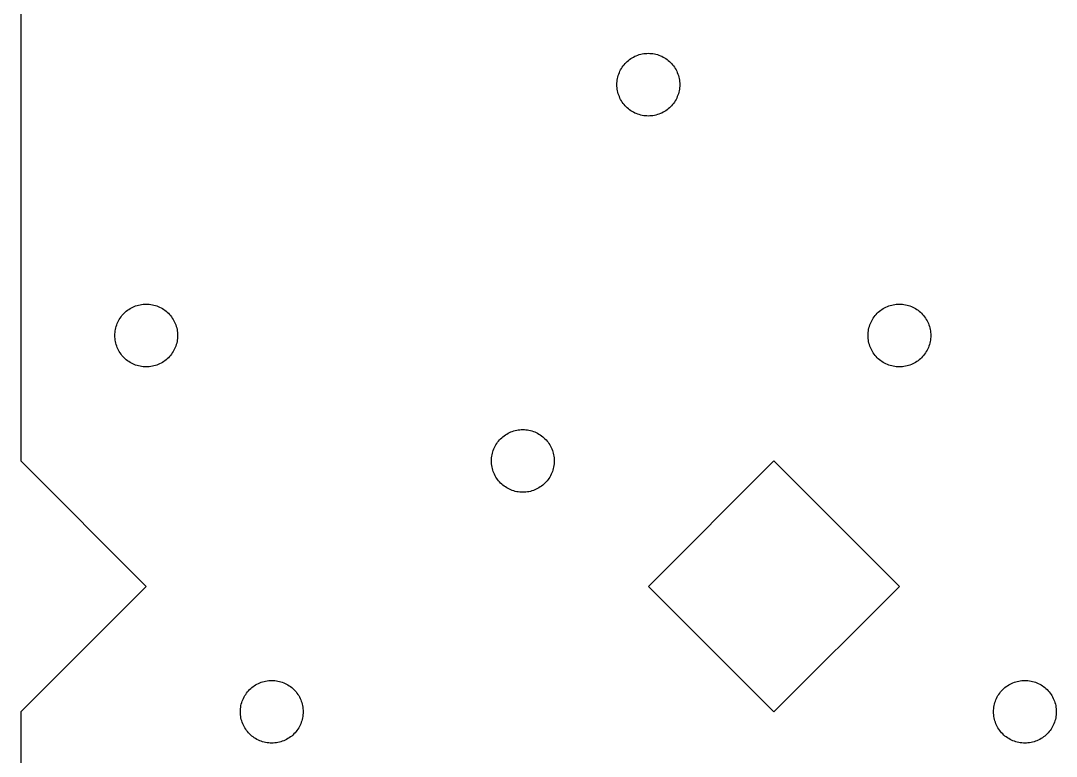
# Model space of a CAD drawing. Header units: metres. Extents: x -12 to 60, y -12 to 84.
# Drawn here: x -12 to 21, y 6.58 to 30.04 of the extents above; entities that cross this region are included whole.
import ezdxf

# ---------------------------------------------------------------- set-up
doc = ezdxf.new("R2010")
doc.units = ezdxf.units.M

msp = doc.modelspace()

# ---------------------------------------------------------------- linework, layer by layer
for p, q in [((-12, 32), (-12, 16)), ((7.29289, 28.7071), (7.32843, 28.741)), ((7.32843, 28.741), (7.3656, 28.773)), ((7.3656, 28.773), (7.4043, 28.8032)), ((7.4043, 28.8032), (7.44443, 28.8315)), ((7.44443, 28.8315), (7.48589, 28.8577)), ((7.48589, 28.8577), (7.52859, 28.8819)), ((7.52859, 28.8819), (7.57243, 28.904)), ((7.57243, 28.904), (7.61731, 28.9239)), ((7.61731, 28.9239), (7.6631, 28.9415)), ((7.6631, 28.9415), (7.7097, 28.9569)), ((7.7097, 28.9569), (7.75702, 28.97)), ((7.75702, 28.97), (7.8049, 28.9808)), ((7.8049, 28.9808), (7.85326, 28.9892)), ((7.85326, 28.9892), (7.90198, 28.9952)), ((7.90198, 28.9952), (7.95093, 28.9988)), ((7.95093, 28.9988), (8, 29)), ((8, 29), (8.04906, 28.9988)), ((8.04906, 28.9988), (8.09801, 28.9952)), ((8.09801, 28.9952), (8.14673, 28.9892)), ((8.14673, 28.9892), (8.19508, 28.9808)), ((8.19508, 28.9808), (8.24297, 28.97)), ((8.24297, 28.97), (8.29028, 28.9569)), ((8.29028, 28.9569), (8.33688, 28.9415)), ((8.33688, 28.9415), (8.38268, 28.9239)), ((8.38268, 28.9239), (8.42755, 28.904)), ((8.42755, 28.904), (8.47139, 28.8819)), ((8.47139, 28.8819), (8.5141, 28.8577)), ((8.5141, 28.8577), (8.55556, 28.8315)), ((8.55556, 28.8315), (8.59569, 28.8032)), ((8.59569, 28.8032), (8.63438, 28.773)), ((8.63438, 28.773), (8.67155, 28.741)), ((8.67155, 28.741), (8.70709, 28.7071)), ((7.05844, 28.3369), (7.07611, 28.3827)), ((7.07611, 28.3827), (7.09601, 28.4276)), ((7.09601, 28.4276), (7.11807, 28.4714)), ((7.11807, 28.4714), (7.14226, 28.5141)), ((7.14226, 28.5141), (7.16852, 28.5556)), ((7.16852, 28.5556), (7.19678, 28.5957)), ((7.19678, 28.5957), (7.22697, 28.6344)), ((7.22697, 28.6344), (7.25905, 28.6716)), ((7.25905, 28.6716), (7.29289, 28.7071)), ((8.70709, 28.7071), (8.74094, 28.6716)), ((8.74094, 28.6716), (8.77301, 28.6344)), ((8.77301, 28.6344), (8.80321, 28.5957)), ((8.80321, 28.5957), (8.83147, 28.5556)), ((8.83147, 28.5556), (8.85773, 28.5141)), ((8.85773, 28.5141), (8.88191, 28.4714)), ((8.88191, 28.4714), (8.90398, 28.4276)), ((8.90398, 28.4276), (8.92387, 28.3827)), ((8.92387, 28.3827), (8.94154, 28.3369)), ((7.00119, 28.0491), (7.00481, 28.098)), ((7.00481, 28.098), (7.01082, 28.1467)), ((7.01082, 28.1467), (7.01921, 28.1951)), ((7.01921, 28.1951), (7.02997, 28.243)), ((7.02997, 28.243), (7.04305, 28.2903)), ((7.04305, 28.2903), (7.05844, 28.3369)), ((8.94154, 28.3369), (8.95694, 28.2903)), ((8.95694, 28.2903), (8.97002, 28.243)), ((8.97002, 28.243), (8.98077, 28.1951)), ((8.98077, 28.1951), (8.98917, 28.1467)), ((8.98917, 28.1467), (8.99518, 28.098)), ((8.99518, 28.098), (8.99879, 28.0491)), ((7, 28), (7.00119, 28.0491)), ((7.00119, 27.9509), (7, 28)), ((7.00481, 27.902), (7.00119, 27.9509)), ((7.01082, 27.8533), (7.00481, 27.902)), ((7.01921, 27.8049), (7.01082, 27.8533)), ((7.02997, 27.757), (7.01921, 27.8049)), ((7.04305, 27.7097), (7.02997, 27.757)), ((8.97002, 27.757), (8.95694, 27.7097)), ((8.98077, 27.8049), (8.97002, 27.757)), ((8.98917, 27.8533), (8.98077, 27.8049)), ((8.99518, 27.902), (8.98917, 27.8533)), ((8.99879, 27.9509), (8.99518, 27.902)), ((8.99879, 28.0491), (9, 28)), ((9, 28), (8.99879, 27.9509)), ((7.05844, 27.6631), (7.04305, 27.7097)), ((7.07611, 27.6173), (7.05844, 27.6631)), ((7.09601, 27.5724), (7.07611, 27.6173)), ((7.11807, 27.5286), (7.09601, 27.5724)), ((7.14226, 27.4859), (7.11807, 27.5286)), ((7.16852, 27.4444), (7.14226, 27.4859)), ((7.19678, 27.4043), (7.16852, 27.4444)), ((7.22697, 27.3656), (7.19678, 27.4043)), ((8.80321, 27.4043), (8.77301, 27.3656)), ((8.83147, 27.4444), (8.80321, 27.4043)), ((8.85773, 27.4859), (8.83147, 27.4444)), ((8.88191, 27.5286), (8.85773, 27.4859)), ((8.90398, 27.5724), (8.88191, 27.5286)), ((8.92387, 27.6173), (8.90398, 27.5724)), ((8.94154, 27.6631), (8.92387, 27.6173)), ((8.95694, 27.7097), (8.94154, 27.6631)), ((7.25905, 27.3284), (7.22697, 27.3656)), ((7.29289, 27.2929), (7.25905, 27.3284)), ((7.32843, 27.259), (7.29289, 27.2929)), ((7.3656, 27.227), (7.32843, 27.259)), ((7.4043, 27.1968), (7.3656, 27.227)), ((7.44443, 27.1685), (7.4043, 27.1968)), ((7.48589, 27.1423), (7.44443, 27.1685)), ((7.52859, 27.1181), (7.48589, 27.1423)), ((7.57243, 27.096), (7.52859, 27.1181)), ((7.61731, 27.0761), (7.57243, 27.096)), ((7.6631, 27.0585), (7.61731, 27.0761)), ((8.38268, 27.0761), (8.33688, 27.0585)), ((8.42755, 27.096), (8.38268, 27.0761)), ((8.47139, 27.1181), (8.42755, 27.096)), ((8.5141, 27.1423), (8.47139, 27.1181)), ((8.55556, 27.1685), (8.5141, 27.1423)), ((8.59569, 27.1968), (8.55556, 27.1685)), ((8.63438, 27.227), (8.59569, 27.1968)), ((8.67155, 27.259), (8.63438, 27.227)), ((8.70709, 27.2929), (8.67155, 27.259)), ((8.74094, 27.3284), (8.70709, 27.2929)), ((8.77301, 27.3656), (8.74094, 27.3284)), ((7.7097, 27.0431), (7.6631, 27.0585)), ((7.75702, 27.03), (7.7097, 27.0431)), ((7.8049, 27.0192), (7.75702, 27.03)), ((7.85326, 27.0108), (7.8049, 27.0192)), ((7.90198, 27.0048), (7.85326, 27.0108)), ((7.95093, 27.0012), (7.90198, 27.0048)), ((8, 27), (7.95093, 27.0012)), ((8.04906, 27.0012), (8, 27)), ((8.09801, 27.0048), (8.04906, 27.0012)), ((8.14673, 27.0108), (8.09801, 27.0048)), ((8.19508, 27.0192), (8.14673, 27.0108)), ((8.24297, 27.03), (8.19508, 27.0192)), ((8.29028, 27.0431), (8.24297, 27.03)), ((8.33688, 27.0585), (8.29028, 27.0431)), ((-8.63438, 20.773), (-8.59569, 20.8032)), ((-8.59569, 20.8032), (-8.55556, 20.8315)), ((-8.55556, 20.8315), (-8.5141, 20.8577)), ((-8.5141, 20.8577), (-8.47139, 20.8819)), ((-8.47139, 20.8819), (-8.42755, 20.904)), ((-8.42755, 20.904), (-8.38268, 20.9239)), ((-8.38268, 20.9239), (-8.33688, 20.9415)), ((-8.33688, 20.9415), (-8.29028, 20.9569)), ((-8.29028, 20.9569), (-8.24297, 20.97)), ((-8.24297, 20.97), (-8.19508, 20.9808)), ((-8.19508, 20.9808), (-8.14673, 20.9892)), ((-8.14673, 20.9892), (-8.09801, 20.9952)), ((-8.09801, 20.9952), (-8.04906, 20.9988)), ((-8.04906, 20.9988), (-8, 21)), ((-8, 21), (-7.95093, 20.9988)), ((-7.95093, 20.9988), (-7.90198, 20.9952)), ((-7.90198, 20.9952), (-7.85326, 20.9892)), ((-7.85326, 20.9892), (-7.8049, 20.9808)), ((-7.8049, 20.9808), (-7.75702, 20.97)), ((-7.75702, 20.97), (-7.7097, 20.9569)), ((-7.7097, 20.9569), (-7.6631, 20.9415)), ((-7.6631, 20.9415), (-7.61731, 20.9239)), ((-7.61731, 20.9239), (-7.57243, 20.904)), ((-7.57243, 20.904), (-7.52859, 20.8819)), ((-7.52859, 20.8819), (-7.48589, 20.8577)), ((-7.48589, 20.8577), (-7.44443, 20.8315)), ((-7.44443, 20.8315), (-7.4043, 20.8032)), ((-7.4043, 20.8032), (-7.3656, 20.773)), ((15.3656, 20.773), (15.4043, 20.8032)), ((15.4043, 20.8032), (15.4444, 20.8315)), ((15.4444, 20.8315), (15.4859, 20.8577)), ((15.4859, 20.8577), (15.5286, 20.8819)), ((15.5286, 20.8819), (15.5724, 20.904)), ((15.5724, 20.904), (15.6173, 20.9239)), ((15.6173, 20.9239), (15.6631, 20.9415)), ((15.6631, 20.9415), (15.7097, 20.9569)), ((15.7097, 20.9569), (15.757, 20.97)), ((15.757, 20.97), (15.8049, 20.9808)), ((15.8049, 20.9808), (15.8533, 20.9892)), ((15.8533, 20.9892), (15.902, 20.9952)), ((15.902, 20.9952), (15.9509, 20.9988)), ((15.9509, 20.9988), (16, 21)), ((16, 21), (16.0491, 20.9988)), ((16.0491, 20.9988), (16.098, 20.9952)), ((16.098, 20.9952), (16.1467, 20.9892)), ((16.1467, 20.9892), (16.1951, 20.9808)), ((16.1951, 20.9808), (16.243, 20.97)), ((16.243, 20.97), (16.2903, 20.9569)), ((16.2903, 20.9569), (16.3369, 20.9415)), ((16.3369, 20.9415), (16.3827, 20.9239)), ((16.3827, 20.9239), (16.4276, 20.904)), ((16.4276, 20.904), (16.4714, 20.8819)), ((16.4714, 20.8819), (16.5141, 20.8577)), ((16.5141, 20.8577), (16.5556, 20.8315)), ((16.5556, 20.8315), (16.5957, 20.8032)), ((16.5957, 20.8032), (16.6344, 20.773)), ((-8.90398, 20.4276), (-8.88191, 20.4714)), ((-8.88191, 20.4714), (-8.85773, 20.5141)), ((-8.85773, 20.5141), (-8.83147, 20.5556)), ((-8.83147, 20.5556), (-8.80321, 20.5957)), ((-8.80321, 20.5957), (-8.77301, 20.6344)), ((-8.77301, 20.6344), (-8.74094, 20.6716)), ((-8.74094, 20.6716), (-8.70709, 20.7071)), ((-8.70709, 20.7071), (-8.67155, 20.741)), ((-8.67155, 20.741), (-8.63438, 20.773)), ((-7.3656, 20.773), (-7.32843, 20.741)), ((-7.32843, 20.741), (-7.29289, 20.7071)), ((-7.29289, 20.7071), (-7.25905, 20.6716)), ((-7.25905, 20.6716), (-7.22697, 20.6344)), ((-7.22697, 20.6344), (-7.19678, 20.5957)), ((-7.19678, 20.5957), (-7.16852, 20.5556)), ((-7.16852, 20.5556), (-7.14226, 20.5141)), ((-7.14226, 20.5141), (-7.11807, 20.4714)), ((-7.11807, 20.4714), (-7.09601, 20.4276)), ((15.096, 20.4276), (15.1181, 20.4714)), ((15.1181, 20.4714), (15.1423, 20.5141)), ((15.1423, 20.5141), (15.1685, 20.5556)), ((15.1685, 20.5556), (15.1968, 20.5957)), ((15.1968, 20.5957), (15.227, 20.6344)), ((15.227, 20.6344), (15.259, 20.6716)), ((15.259, 20.6716), (15.2929, 20.7071)), ((15.2929, 20.7071), (15.3284, 20.741)), ((15.3284, 20.741), (15.3656, 20.773)), ((16.6344, 20.773), (16.6716, 20.741)), ((16.6716, 20.741), (16.7071, 20.7071)), ((16.7071, 20.7071), (16.741, 20.6716)), ((16.741, 20.6716), (16.773, 20.6344)), ((16.773, 20.6344), (16.8032, 20.5957)), ((16.8032, 20.5957), (16.8315, 20.5556)), ((16.8315, 20.5556), (16.8577, 20.5141)), ((16.8577, 20.5141), (16.8819, 20.4714)), ((16.8819, 20.4714), (16.904, 20.4276)), ((-8.99518, 20.098), (-8.98917, 20.1467)), ((-8.98917, 20.1467), (-8.98077, 20.1951)), ((-8.98077, 20.1951), (-8.97002, 20.243)), ((-8.97002, 20.243), (-8.95694, 20.2903)), ((-8.95694, 20.2903), (-8.94154, 20.3369)), ((-8.94154, 20.3369), (-8.92387, 20.3827)), ((-8.92387, 20.3827), (-8.90398, 20.4276)), ((-7.09601, 20.4276), (-7.07611, 20.3827)), ((-7.07611, 20.3827), (-7.05844, 20.3369)), ((-7.05844, 20.3369), (-7.04305, 20.2903)), ((-7.04305, 20.2903), (-7.02997, 20.243)), ((-7.02997, 20.243), (-7.01921, 20.1951)), ((-7.01921, 20.1951), (-7.01082, 20.1467)), ((-7.01082, 20.1467), (-7.00481, 20.098)), ((15.0048, 20.098), (15.0108, 20.1467)), ((15.0108, 20.1467), (15.0192, 20.1951)), ((15.0192, 20.1951), (15.03, 20.243)), ((15.03, 20.243), (15.0431, 20.2903)), ((15.0431, 20.2903), (15.0585, 20.3369)), ((15.0585, 20.3369), (15.0761, 20.3827)), ((15.0761, 20.3827), (15.096, 20.4276)), ((16.904, 20.4276), (16.9239, 20.3827)), ((16.9239, 20.3827), (16.9415, 20.3369)), ((16.9415, 20.3369), (16.9569, 20.2903)), ((16.9569, 20.2903), (16.97, 20.243)), ((16.97, 20.243), (16.9808, 20.1951)), ((16.9808, 20.1951), (16.9892, 20.1467)), ((16.9892, 20.1467), (16.9952, 20.098)), ((-9, 20), (-8.99879, 20.0491)), ((-8.99879, 19.9509), (-9, 20)), ((-8.99879, 20.0491), (-8.99518, 20.098)), ((-8.99518, 19.902), (-8.99879, 19.9509)), ((-8.98917, 19.8533), (-8.99518, 19.902)), ((-8.98077, 19.8049), (-8.98917, 19.8533)), ((-8.97002, 19.757), (-8.98077, 19.8049)), ((-7.01921, 19.8049), (-7.02997, 19.757)), ((-7.01082, 19.8533), (-7.01921, 19.8049)), ((-7.00481, 19.902), (-7.01082, 19.8533)), ((-7.00481, 20.098), (-7.00119, 20.0491)), ((-7.00119, 19.9509), (-7.00481, 19.902)), ((-7.00119, 20.0491), (-7, 20)), ((-7, 20), (-7.00119, 19.9509)), ((15, 20), (15.0012, 20.0491)), ((15.0012, 19.9509), (15, 20)), ((15.0012, 20.0491), (15.0048, 20.098)), ((15.0048, 19.902), (15.0012, 19.9509)), ((15.0108, 19.8533), (15.0048, 19.902)), ((15.0192, 19.8049), (15.0108, 19.8533)), ((15.03, 19.757), (15.0192, 19.8049)), ((16.9808, 19.8049), (16.97, 19.757)), ((16.9892, 19.8533), (16.9808, 19.8049)), ((16.9952, 19.902), (16.9892, 19.8533)), ((16.9952, 20.098), (16.9988, 20.0491)), ((16.9988, 19.9509), (16.9952, 19.902)), ((16.9988, 20.0491), (17, 20)), ((17, 20), (16.9988, 19.9509)), ((-8.95694, 19.7097), (-8.97002, 19.757)), ((-8.94154, 19.6631), (-8.95694, 19.7097)), ((-8.92387, 19.6173), (-8.94154, 19.6631)), ((-8.90398, 19.5724), (-8.92387, 19.6173)), ((-8.88191, 19.5286), (-8.90398, 19.5724)), ((-8.85773, 19.4859), (-8.88191, 19.5286)), ((-8.83147, 19.4444), (-8.85773, 19.4859)), ((-7.14226, 19.4859), (-7.16852, 19.4444)), ((-7.11807, 19.5286), (-7.14226, 19.4859)), ((-7.09601, 19.5724), (-7.11807, 19.5286)), ((-7.07611, 19.6173), (-7.09601, 19.5724)), ((-7.05844, 19.6631), (-7.07611, 19.6173)), ((-7.04305, 19.7097), (-7.05844, 19.6631)), ((-7.02997, 19.757), (-7.04305, 19.7097)), ((15.0431, 19.7097), (15.03, 19.757)), ((15.0585, 19.6631), (15.0431, 19.7097)), ((15.0761, 19.6173), (15.0585, 19.6631)), ((15.096, 19.5724), (15.0761, 19.6173)), ((15.1181, 19.5286), (15.096, 19.5724)), ((15.1423, 19.4859), (15.1181, 19.5286)), ((15.1685, 19.4444), (15.1423, 19.4859)), ((16.8577, 19.4859), (16.8315, 19.4444)), ((16.8819, 19.5286), (16.8577, 19.4859)), ((16.904, 19.5724), (16.8819, 19.5286)), ((16.9239, 19.6173), (16.904, 19.5724)), ((16.9415, 19.6631), (16.9239, 19.6173)), ((16.9569, 19.7097), (16.9415, 19.6631)), ((16.97, 19.757), (16.9569, 19.7097)), ((-8.80321, 19.4043), (-8.83147, 19.4444)), ((-8.77301, 19.3656), (-8.80321, 19.4043)), ((-8.74094, 19.3284), (-8.77301, 19.3656)), ((-8.70709, 19.2929), (-8.74094, 19.3284)), ((-8.67155, 19.259), (-8.70709, 19.2929)), ((-8.63438, 19.227), (-8.67155, 19.259)), ((-8.59569, 19.1968), (-8.63438, 19.227)), ((-8.55556, 19.1685), (-8.59569, 19.1968)), ((-8.5141, 19.1423), (-8.55556, 19.1685)), ((-8.47139, 19.1181), (-8.5141, 19.1423)), ((-7.48589, 19.1423), (-7.52859, 19.1181)), ((-7.44443, 19.1685), (-7.48589, 19.1423)), ((-7.4043, 19.1968), (-7.44443, 19.1685)), ((-7.3656, 19.227), (-7.4043, 19.1968)), ((-7.32843, 19.259), (-7.3656, 19.227)), ((-7.29289, 19.2929), (-7.32843, 19.259)), ((-7.25905, 19.3284), (-7.29289, 19.2929)), ((-7.22697, 19.3656), (-7.25905, 19.3284)), ((-7.19678, 19.4043), (-7.22697, 19.3656)), ((-7.16852, 19.4444), (-7.19678, 19.4043)), ((15.1968, 19.4043), (15.1685, 19.4444)), ((15.227, 19.3656), (15.1968, 19.4043)), ((15.259, 19.3284), (15.227, 19.3656)), ((15.2929, 19.2929), (15.259, 19.3284)), ((15.3284, 19.259), (15.2929, 19.2929)), ((15.3656, 19.227), (15.3284, 19.259)), ((15.4043, 19.1968), (15.3656, 19.227)), ((15.4444, 19.1685), (15.4043, 19.1968)), ((15.4859, 19.1423), (15.4444, 19.1685)), ((15.5286, 19.1181), (15.4859, 19.1423)), ((16.5141, 19.1423), (16.4714, 19.1181)), ((16.5556, 19.1685), (16.5141, 19.1423)), ((16.5957, 19.1968), (16.5556, 19.1685)), ((16.6344, 19.227), (16.5957, 19.1968)), ((16.6716, 19.259), (16.6344, 19.227)), ((16.7071, 19.2929), (16.6716, 19.259)), ((16.741, 19.3284), (16.7071, 19.2929)), ((16.773, 19.3656), (16.741, 19.3284)), ((16.8032, 19.4043), (16.773, 19.3656)), ((16.8315, 19.4444), (16.8032, 19.4043)), ((-8.42755, 19.096), (-8.47139, 19.1181)), ((-8.38268, 19.0761), (-8.42755, 19.096)), ((-8.33688, 19.0585), (-8.38268, 19.0761)), ((-8.29028, 19.0431), (-8.33688, 19.0585)), ((-8.24297, 19.03), (-8.29028, 19.0431)), ((-8.19508, 19.0192), (-8.24297, 19.03)), ((-8.14673, 19.0108), (-8.19508, 19.0192)), ((-8.09801, 19.0048), (-8.14673, 19.0108)), ((-8.04906, 19.0012), (-8.09801, 19.0048)), ((-8, 19), (-8.04906, 19.0012)), ((-7.95093, 19.0012), (-8, 19)), ((-7.90198, 19.0048), (-7.95093, 19.0012)), ((-7.85326, 19.0108), (-7.90198, 19.0048)), ((-7.8049, 19.0192), (-7.85326, 19.0108)), ((-7.75702, 19.03), (-7.8049, 19.0192)), ((-7.7097, 19.0431), (-7.75702, 19.03)), ((-7.6631, 19.0585), (-7.7097, 19.0431)), ((-7.61731, 19.0761), (-7.6631, 19.0585)), ((-7.57243, 19.096), (-7.61731, 19.0761)), ((-7.52859, 19.1181), (-7.57243, 19.096)), ((15.5724, 19.096), (15.5286, 19.1181)), ((15.6173, 19.0761), (15.5724, 19.096)), ((15.6631, 19.0585), (15.6173, 19.0761)), ((15.7097, 19.0431), (15.6631, 19.0585)), ((15.757, 19.03), (15.7097, 19.0431)), ((15.8049, 19.0192), (15.757, 19.03)), ((15.8533, 19.0108), (15.8049, 19.0192)), ((15.902, 19.0048), (15.8533, 19.0108)), ((15.9509, 19.0012), (15.902, 19.0048)), ((16, 19), (15.9509, 19.0012)), ((16.0491, 19.0012), (16, 19)), ((16.098, 19.0048), (16.0491, 19.0012)), ((16.1467, 19.0108), (16.098, 19.0048)), ((16.1951, 19.0192), (16.1467, 19.0108)), ((16.243, 19.03), (16.1951, 19.0192)), ((16.2903, 19.0431), (16.243, 19.03)), ((16.3369, 19.0585), (16.2903, 19.0431)), ((16.3827, 19.0761), (16.3369, 19.0585)), ((16.4276, 19.096), (16.3827, 19.0761)), ((16.4714, 19.1181), (16.4276, 19.096)), ((3.4043, 16.8032), (3.44443, 16.8315)), ((3.44443, 16.8315), (3.48589, 16.8577)), ((3.48589, 16.8577), (3.52859, 16.8819)), ((3.52859, 16.8819), (3.57243, 16.904)), ((3.57243, 16.904), (3.61731, 16.9239)), ((3.61731, 16.9239), (3.6631, 16.9415)), ((3.6631, 16.9415), (3.7097, 16.9569)), ((3.7097, 16.9569), (3.75702, 16.97)), ((3.75702, 16.97), (3.8049, 16.9808)), ((3.8049, 16.9808), (3.85326, 16.9892)), ((3.85326, 16.9892), (3.90198, 16.9952)), ((3.90198, 16.9952), (3.95093, 16.9988)), ((3.95093, 16.9988), (4, 17)), ((4, 17), (4.04906, 16.9988)), ((4.04906, 16.9988), (4.09801, 16.9952)), ((4.09801, 16.9952), (4.14673, 16.9892)), ((4.14673, 16.9892), (4.19508, 16.9808)), ((4.19508, 16.9808), (4.24297, 16.97)), ((4.24297, 16.97), (4.29028, 16.9569)), ((4.29028, 16.9569), (4.33688, 16.9415)), ((4.33688, 16.9415), (4.38268, 16.9239)), ((4.38268, 16.9239), (4.42755, 16.904)), ((4.42755, 16.904), (4.47139, 16.8819)), ((4.47139, 16.8819), (4.5141, 16.8577)), ((4.5141, 16.8577), (4.55556, 16.8315)), ((4.55556, 16.8315), (4.59569, 16.8032)), ((3.11807, 16.4714), (3.14226, 16.5141)), ((3.14226, 16.5141), (3.16852, 16.5556)), ((3.16852, 16.5556), (3.19678, 16.5957)), ((3.19678, 16.5957), (3.22697, 16.6344)), ((3.22697, 16.6344), (3.25905, 16.6716)), ((3.25905, 16.6716), (3.29289, 16.7071)), ((3.29289, 16.7071), (3.32843, 16.741)), ((3.32843, 16.741), (3.3656, 16.773)), ((3.3656, 16.773), (3.4043, 16.8032)), ((4.59569, 16.8032), (4.63438, 16.773)), ((4.63438, 16.773), (4.67155, 16.741)), ((4.67155, 16.741), (4.70709, 16.7071)), ((4.70709, 16.7071), (4.74094, 16.6716)), ((4.74094, 16.6716), (4.77301, 16.6344)), ((4.77301, 16.6344), (4.80321, 16.5957)), ((4.80321, 16.5957), (4.83147, 16.5556)), ((4.83147, 16.5556), (4.85773, 16.5141)), ((4.85773, 16.5141), (4.88191, 16.4714)), ((3.01082, 16.1467), (3.01921, 16.1951)), ((3.01921, 16.1951), (3.02997, 16.243)), ((3.02997, 16.243), (3.04305, 16.2903)), ((3.04305, 16.2903), (3.05844, 16.3369)), ((3.05844, 16.3369), (3.07611, 16.3827)), ((3.07611, 16.3827), (3.09601, 16.4276)), ((3.09601, 16.4276), (3.11807, 16.4714)), ((4.88191, 16.4714), (4.90398, 16.4276)), ((4.90398, 16.4276), (4.92387, 16.3827)), ((4.92387, 16.3827), (4.94154, 16.3369)), ((4.94154, 16.3369), (4.95694, 16.2903)), ((4.95694, 16.2903), (4.97002, 16.243)), ((4.97002, 16.243), (4.98077, 16.1951)), ((4.98077, 16.1951), (4.98917, 16.1467)), ((-12, 16), (-8, 12)), ((3, 16), (3.00119, 16.0491)), ((3.00119, 15.9509), (3, 16)), ((3.00119, 16.0491), (3.00481, 16.098)), ((3.00481, 15.902), (3.00119, 15.9509)), ((3.00481, 16.098), (3.01082, 16.1467)), ((3.01082, 15.8533), (3.00481, 15.902)), ((3.01921, 15.8049), (3.01082, 15.8533)), ((4.98917, 15.8533), (4.98077, 15.8049)), ((4.98917, 16.1467), (4.99518, 16.098)), ((4.99518, 15.902), (4.98917, 15.8533)), ((4.99518, 16.098), (4.99879, 16.0491)), ((4.99879, 15.9509), (4.99518, 15.902)), ((4.99879, 16.0491), (5, 16)), ((5, 16), (4.99879, 15.9509)), ((8, 12), (12, 16)), ((12, 16), (16, 12)), ((3.02997, 15.757), (3.01921, 15.8049)), ((3.04305, 15.7097), (3.02997, 15.757)), ((3.05844, 15.6631), (3.04305, 15.7097)), ((3.07611, 15.6173), (3.05844, 15.6631)), ((3.09601, 15.5724), (3.07611, 15.6173)), ((3.11807, 15.5286), (3.09601, 15.5724)), ((3.14226, 15.4859), (3.11807, 15.5286)), ((4.88191, 15.5286), (4.85773, 15.4859)), ((4.90398, 15.5724), (4.88191, 15.5286)), ((4.92387, 15.6173), (4.90398, 15.5724)), ((4.94154, 15.6631), (4.92387, 15.6173)), ((4.95694, 15.7097), (4.94154, 15.6631)), ((4.97002, 15.757), (4.95694, 15.7097)), ((4.98077, 15.8049), (4.97002, 15.757)), ((3.16852, 15.4444), (3.14226, 15.4859)), ((3.19678, 15.4043), (3.16852, 15.4444)), ((3.22697, 15.3656), (3.19678, 15.4043)), ((3.25905, 15.3284), (3.22697, 15.3656)), ((3.29289, 15.2929), (3.25905, 15.3284)), ((3.32843, 15.259), (3.29289, 15.2929)), ((3.3656, 15.227), (3.32843, 15.259)), ((3.4043, 15.1968), (3.3656, 15.227)), ((3.44443, 15.1685), (3.4043, 15.1968)), ((4.59569, 15.1968), (4.55556, 15.1685)), ((4.63438, 15.227), (4.59569, 15.1968)), ((4.67155, 15.259), (4.63438, 15.227)), ((4.70709, 15.2929), (4.67155, 15.259)), ((4.74094, 15.3284), (4.70709, 15.2929)), ((4.77301, 15.3656), (4.74094, 15.3284)), ((4.80321, 15.4043), (4.77301, 15.3656)), ((4.83147, 15.4444), (4.80321, 15.4043)), ((4.85773, 15.4859), (4.83147, 15.4444)), ((3.48589, 15.1423), (3.44443, 15.1685)), ((3.52859, 15.1181), (3.48589, 15.1423)), ((3.57243, 15.096), (3.52859, 15.1181)), ((3.61731, 15.0761), (3.57243, 15.096)), ((3.6631, 15.0585), (3.61731, 15.0761)), ((3.7097, 15.0431), (3.6631, 15.0585)), ((3.75702, 15.03), (3.7097, 15.0431)), ((3.8049, 15.0192), (3.75702, 15.03)), ((3.85326, 15.0108), (3.8049, 15.0192)), ((3.90198, 15.0048), (3.85326, 15.0108)), ((3.95093, 15.0012), (3.90198, 15.0048)), ((4, 15), (3.95093, 15.0012)), ((4.04906, 15.0012), (4, 15)), ((4.09801, 15.0048), (4.04906, 15.0012)), ((4.14673, 15.0108), (4.09801, 15.0048)), ((4.19508, 15.0192), (4.14673, 15.0108)), ((4.24297, 15.03), (4.19508, 15.0192)), ((4.29028, 15.0431), (4.24297, 15.03)), ((4.33688, 15.0585), (4.29028, 15.0431)), ((4.38268, 15.0761), (4.33688, 15.0585)), ((4.42755, 15.096), (4.38268, 15.0761)), ((4.47139, 15.1181), (4.42755, 15.096)), ((4.5141, 15.1423), (4.47139, 15.1181)), ((4.55556, 15.1685), (4.5141, 15.1423)), ((-8, 12), (-12, 8)), ((12, 8), (8, 12)), ((16, 12), (12, 8)), ((-4.42755, 8.90398), (-4.38268, 8.92387)), ((-4.38268, 8.92387), (-4.33688, 8.94154)), ((-4.33688, 8.94154), (-4.29028, 8.95694)), ((-4.29028, 8.95694), (-4.24297, 8.97002)), ((-4.24297, 8.97002), (-4.19508, 8.98077)), ((-4.19508, 8.98077), (-4.14673, 8.98917)), ((-4.14673, 8.98917), (-4.09801, 8.99518)), ((-4.09801, 8.99518), (-4.04906, 8.99879)), ((-4.04906, 8.99879), (-4, 9)), ((-4, 9), (-3.95093, 8.99879)), ((-3.95093, 8.99879), (-3.90198, 8.99518)), ((-3.90198, 8.99518), (-3.85326, 8.98917)), ((-3.85326, 8.98917), (-3.8049, 8.98077)), ((-3.8049, 8.98077), (-3.75702, 8.97002)), ((-3.75702, 8.97002), (-3.7097, 8.95694)), ((-3.7097, 8.95694), (-3.6631, 8.94154)), ((-3.6631, 8.94154), (-3.61731, 8.92387)), ((-3.61731, 8.92387), (-3.57243, 8.90398)), ((19.5724, 8.90398), (19.6173, 8.92387)), ((19.6173, 8.92387), (19.6631, 8.94154)), ((19.6631, 8.94154), (19.7097, 8.95694)), ((19.7097, 8.95694), (19.757, 8.97002)), ((19.757, 8.97002), (19.8049, 8.98077)), ((19.8049, 8.98077), (19.8533, 8.98917)), ((19.8533, 8.98917), (19.902, 8.99518)), ((19.902, 8.99518), (19.9509, 8.99879)), ((19.9509, 8.99879), (20, 9)), ((20, 9), (20.0491, 8.99879)), ((20.0491, 8.99879), (20.098, 8.99518)), ((20.098, 8.99518), (20.1467, 8.98917)), ((20.1467, 8.98917), (20.1951, 8.98077)), ((20.1951, 8.98077), (20.243, 8.97002)), ((20.243, 8.97002), (20.2903, 8.95694)), ((20.2903, 8.95694), (20.3369, 8.94154)), ((20.3369, 8.94154), (20.3827, 8.92387)), ((20.3827, 8.92387), (20.4276, 8.90398)), ((-4.83147, 8.55556), (-4.80321, 8.59569)), ((-4.80321, 8.59569), (-4.77301, 8.63438)), ((-4.77301, 8.63438), (-4.74094, 8.67155)), ((-4.74094, 8.67155), (-4.70709, 8.70709)), ((-4.70709, 8.70709), (-4.67155, 8.74094)), ((-4.67155, 8.74094), (-4.63438, 8.77301)), ((-4.63438, 8.77301), (-4.59569, 8.80321)), ((-4.59569, 8.80321), (-4.55556, 8.83147)), ((-4.55556, 8.83147), (-4.5141, 8.85773)), ((-4.5141, 8.85773), (-4.47139, 8.88191)), ((-4.47139, 8.88191), (-4.42755, 8.90398)), ((-3.57243, 8.90398), (-3.52859, 8.88191)), ((-3.52859, 8.88191), (-3.48589, 8.85773)), ((-3.48589, 8.85773), (-3.44443, 8.83147)), ((-3.44443, 8.83147), (-3.4043, 8.80321)), ((-3.4043, 8.80321), (-3.3656, 8.77301)), ((-3.3656, 8.77301), (-3.32843, 8.74094)), ((-3.32843, 8.74094), (-3.29289, 8.70709)), ((-3.29289, 8.70709), (-3.25905, 8.67155)), ((-3.25905, 8.67155), (-3.22697, 8.63438)), ((-3.22697, 8.63438), (-3.19678, 8.59569)), ((-3.19678, 8.59569), (-3.16852, 8.55556)), ((19.1685, 8.55556), (19.1968, 8.59569)), ((19.1968, 8.59569), (19.227, 8.63438)), ((19.227, 8.63438), (19.259, 8.67155)), ((19.259, 8.67155), (19.2929, 8.70709)), ((19.2929, 8.70709), (19.3284, 8.74094)), ((19.3284, 8.74094), (19.3656, 8.77301)), ((19.3656, 8.77301), (19.4043, 8.80321)), ((19.4043, 8.80321), (19.4444, 8.83147)), ((19.4444, 8.83147), (19.4859, 8.85773)), ((19.4859, 8.85773), (19.5286, 8.88191)), ((19.5286, 8.88191), (19.5724, 8.90398)), ((20.4276, 8.90398), (20.4714, 8.88191)), ((20.4714, 8.88191), (20.5141, 8.85773)), ((20.5141, 8.85773), (20.5556, 8.83147)), ((20.5556, 8.83147), (20.5957, 8.80321)), ((20.5957, 8.80321), (20.6344, 8.77301)), ((20.6344, 8.77301), (20.6716, 8.74094)), ((20.6716, 8.74094), (20.7071, 8.70709)), ((20.7071, 8.70709), (20.741, 8.67155)), ((20.741, 8.67155), (20.773, 8.63438)), ((20.773, 8.63438), (20.8032, 8.59569)), ((20.8032, 8.59569), (20.8315, 8.55556)), ((-4.97002, 8.24297), (-4.95694, 8.29028)), ((-4.95694, 8.29028), (-4.94154, 8.33688)), ((-4.94154, 8.33688), (-4.92387, 8.38268)), ((-4.92387, 8.38268), (-4.90398, 8.42755)), ((-4.90398, 8.42755), (-4.88191, 8.47139)), ((-4.88191, 8.47139), (-4.85773, 8.5141)), ((-4.85773, 8.5141), (-4.83147, 8.55556)), ((-3.16852, 8.55556), (-3.14226, 8.5141)), ((-3.14226, 8.5141), (-3.11807, 8.47139)), ((-3.11807, 8.47139), (-3.09601, 8.42755)), ((-3.09601, 8.42755), (-3.07611, 8.38268)), ((-3.07611, 8.38268), (-3.05844, 8.33688)), ((-3.05844, 8.33688), (-3.04305, 8.29028)), ((-3.04305, 8.29028), (-3.02997, 8.24297)), ((19.03, 8.24297), (19.0431, 8.29028)), ((19.0431, 8.29028), (19.0585, 8.33688)), ((19.0585, 8.33688), (19.0761, 8.38268)), ((19.0761, 8.38268), (19.096, 8.42755)), ((19.096, 8.42755), (19.1181, 8.47139)), ((19.1181, 8.47139), (19.1423, 8.5141)), ((19.1423, 8.5141), (19.1685, 8.55556)), ((20.8315, 8.55556), (20.8577, 8.5141)), ((20.8577, 8.5141), (20.8819, 8.47139)), ((20.8819, 8.47139), (20.904, 8.42755)), ((20.904, 8.42755), (20.9239, 8.38268)), ((20.9239, 8.38268), (20.9415, 8.33688)), ((20.9415, 8.33688), (20.9569, 8.29028)), ((20.9569, 8.29028), (20.97, 8.24297)), ((-12, 8), (-12, -8)), ((-5, 8), (-4.99879, 8.04906)), ((-4.99879, 7.95093), (-5, 8)), ((-4.99879, 8.04906), (-4.99518, 8.09801)), ((-4.99518, 7.90198), (-4.99879, 7.95093)), ((-4.99518, 8.09801), (-4.98917, 8.14673)), ((-4.98917, 8.14673), (-4.98077, 8.19508)), ((-4.98077, 8.19508), (-4.97002, 8.24297)), ((-3.02997, 8.24297), (-3.01921, 8.19508)), ((-3.01921, 8.19508), (-3.01082, 8.14673)), ((-3.01082, 8.14673), (-3.00481, 8.09801)), ((-3.00481, 8.09801), (-3.00119, 8.04906)), ((-3.00119, 7.95093), (-3.00481, 7.90198)), ((-3.00119, 8.04906), (-3, 8)), ((-3, 8), (-3.00119, 7.95093)), ((19, 8), (19.0012, 8.04906)), ((19.0012, 7.95093), (19, 8)), ((19.0012, 8.04906), (19.0048, 8.09801)), ((19.0048, 7.90198), (19.0012, 7.95093)), ((19.0048, 8.09801), (19.0108, 8.14673)), ((19.0108, 8.14673), (19.0192, 8.19508)), ((19.0192, 8.19508), (19.03, 8.24297)), ((20.97, 8.24297), (20.9808, 8.19508)), ((20.9808, 8.19508), (20.9892, 8.14673)), ((20.9892, 8.14673), (20.9952, 8.09801)), ((20.9952, 8.09801), (20.9988, 8.04906)), ((20.9988, 7.95093), (20.9952, 7.90198)), ((20.9988, 8.04906), (21, 8)), ((21, 8), (20.9988, 7.95093)), ((-4.98917, 7.85326), (-4.99518, 7.90198)), ((-4.98077, 7.8049), (-4.98917, 7.85326)), ((-4.97002, 7.75702), (-4.98077, 7.8049)), ((-4.95694, 7.7097), (-4.97002, 7.75702)), ((-4.94154, 7.6631), (-4.95694, 7.7097)), ((-4.92387, 7.61731), (-4.94154, 7.6631)), ((-4.90398, 7.57243), (-4.92387, 7.61731)), ((-3.07611, 7.61731), (-3.09601, 7.57243)), ((-3.05844, 7.6631), (-3.07611, 7.61731)), ((-3.04305, 7.7097), (-3.05844, 7.6631)), ((-3.02997, 7.75702), (-3.04305, 7.7097)), ((-3.01921, 7.8049), (-3.02997, 7.75702)), ((-3.01082, 7.85326), (-3.01921, 7.8049)), ((-3.00481, 7.90198), (-3.01082, 7.85326)), ((19.0108, 7.85326), (19.0048, 7.90198)), ((19.0192, 7.8049), (19.0108, 7.85326)), ((19.03, 7.75702), (19.0192, 7.8049)), ((19.0431, 7.7097), (19.03, 7.75702)), ((19.0585, 7.6631), (19.0431, 7.7097)), ((19.0761, 7.61731), (19.0585, 7.6631)), ((19.096, 7.57243), (19.0761, 7.61731)), ((20.9239, 7.61731), (20.904, 7.57243)), ((20.9415, 7.6631), (20.9239, 7.61731)), ((20.9569, 7.7097), (20.9415, 7.6631)), ((20.97, 7.75702), (20.9569, 7.7097)), ((20.9808, 7.8049), (20.97, 7.75702)), ((20.9892, 7.85326), (20.9808, 7.8049)), ((20.9952, 7.90198), (20.9892, 7.85326)), ((-4.88191, 7.52859), (-4.90398, 7.57243)), ((-4.85773, 7.48589), (-4.88191, 7.52859)), ((-4.83147, 7.44443), (-4.85773, 7.48589)), ((-4.80321, 7.4043), (-4.83147, 7.44443)), ((-4.77301, 7.3656), (-4.80321, 7.4043)), ((-4.74094, 7.32843), (-4.77301, 7.3656)), ((-4.70709, 7.29289), (-4.74094, 7.32843)), ((-4.67155, 7.25905), (-4.70709, 7.29289)), ((-3.29289, 7.29289), (-3.32843, 7.25905)), ((-3.25905, 7.32843), (-3.29289, 7.29289)), ((-3.22697, 7.3656), (-3.25905, 7.32843)), ((-3.19678, 7.4043), (-3.22697, 7.3656)), ((-3.16852, 7.44443), (-3.19678, 7.4043)), ((-3.14226, 7.48589), (-3.16852, 7.44443)), ((-3.11807, 7.52859), (-3.14226, 7.48589)), ((-3.09601, 7.57243), (-3.11807, 7.52859)), ((19.1181, 7.52859), (19.096, 7.57243)), ((19.1423, 7.48589), (19.1181, 7.52859)), ((19.1685, 7.44443), (19.1423, 7.48589)), ((19.1968, 7.4043), (19.1685, 7.44443)), ((19.227, 7.3656), (19.1968, 7.4043)), ((19.259, 7.32843), (19.227, 7.3656)), ((19.2929, 7.29289), (19.259, 7.32843)), ((19.3284, 7.25905), (19.2929, 7.29289)), ((20.7071, 7.29289), (20.6716, 7.25905)), ((20.741, 7.32843), (20.7071, 7.29289)), ((20.773, 7.3656), (20.741, 7.32843)), ((20.8032, 7.4043), (20.773, 7.3656)), ((20.8315, 7.44443), (20.8032, 7.4043)), ((20.8577, 7.48589), (20.8315, 7.44443)), ((20.8819, 7.52859), (20.8577, 7.48589)), ((20.904, 7.57243), (20.8819, 7.52859)), ((-4.63438, 7.22697), (-4.67155, 7.25905)), ((-4.59569, 7.19678), (-4.63438, 7.22697)), ((-4.55556, 7.16852), (-4.59569, 7.19678)), ((-4.5141, 7.14226), (-4.55556, 7.16852)), ((-4.47139, 7.11807), (-4.5141, 7.14226)), ((-4.42755, 7.09601), (-4.47139, 7.11807)), ((-4.38268, 7.07611), (-4.42755, 7.09601)), ((-4.33688, 7.05844), (-4.38268, 7.07611)), ((-4.29028, 7.04305), (-4.33688, 7.05844)), ((-4.24297, 7.02997), (-4.29028, 7.04305)), ((-4.19508, 7.01921), (-4.24297, 7.02997)), ((-4.14673, 7.01082), (-4.19508, 7.01921)), ((-4.09801, 7.00481), (-4.14673, 7.01082)), ((-4.04906, 7.00119), (-4.09801, 7.00481)), ((-4, 7), (-4.04906, 7.00119)), ((-3.95093, 7.00119), (-4, 7)), ((-3.90198, 7.00481), (-3.95093, 7.00119)), ((-3.85326, 7.01082), (-3.90198, 7.00481)), ((-3.8049, 7.01921), (-3.85326, 7.01082)), ((-3.75702, 7.02997), (-3.8049, 7.01921)), ((-3.7097, 7.04305), (-3.75702, 7.02997)), ((-3.6631, 7.05844), (-3.7097, 7.04305)), ((-3.61731, 7.07611), (-3.6631, 7.05844)), ((-3.57243, 7.09601), (-3.61731, 7.07611)), ((-3.52859, 7.11807), (-3.57243, 7.09601)), ((-3.48589, 7.14226), (-3.52859, 7.11807)), ((-3.44443, 7.16852), (-3.48589, 7.14226)), ((-3.4043, 7.19678), (-3.44443, 7.16852)), ((-3.3656, 7.22697), (-3.4043, 7.19678)), ((-3.32843, 7.25905), (-3.3656, 7.22697)), ((19.3656, 7.22697), (19.3284, 7.25905)), ((19.4043, 7.19678), (19.3656, 7.22697)), ((19.4444, 7.16852), (19.4043, 7.19678)), ((19.4859, 7.14226), (19.4444, 7.16852)), ((19.5286, 7.11807), (19.4859, 7.14226)), ((19.5724, 7.09601), (19.5286, 7.11807)), ((19.6173, 7.07611), (19.5724, 7.09601)), ((19.6631, 7.05844), (19.6173, 7.07611)), ((19.7097, 7.04305), (19.6631, 7.05844)), ((19.757, 7.02997), (19.7097, 7.04305)), ((19.8049, 7.01921), (19.757, 7.02997)), ((19.8533, 7.01082), (19.8049, 7.01921)), ((19.902, 7.00481), (19.8533, 7.01082)), ((19.9509, 7.00119), (19.902, 7.00481)), ((20, 7), (19.9509, 7.00119)), ((20.0491, 7.00119), (20, 7)), ((20.098, 7.00481), (20.0491, 7.00119)), ((20.1467, 7.01082), (20.098, 7.00481)), ((20.1951, 7.01921), (20.1467, 7.01082)), ((20.243, 7.02997), (20.1951, 7.01921)), ((20.2903, 7.04305), (20.243, 7.02997)), ((20.3369, 7.05844), (20.2903, 7.04305)), ((20.3827, 7.07611), (20.3369, 7.05844)), ((20.4276, 7.09601), (20.3827, 7.07611)), ((20.4714, 7.11807), (20.4276, 7.09601)), ((20.5141, 7.14226), (20.4714, 7.11807)), ((20.5556, 7.16852), (20.5141, 7.14226)), ((20.5957, 7.19678), (20.5556, 7.16852)), ((20.6344, 7.22697), (20.5957, 7.19678)), ((20.6716, 7.25905), (20.6344, 7.22697))]:
    msp.add_line(p, q)

doc.saveas('drawing.dxf')
